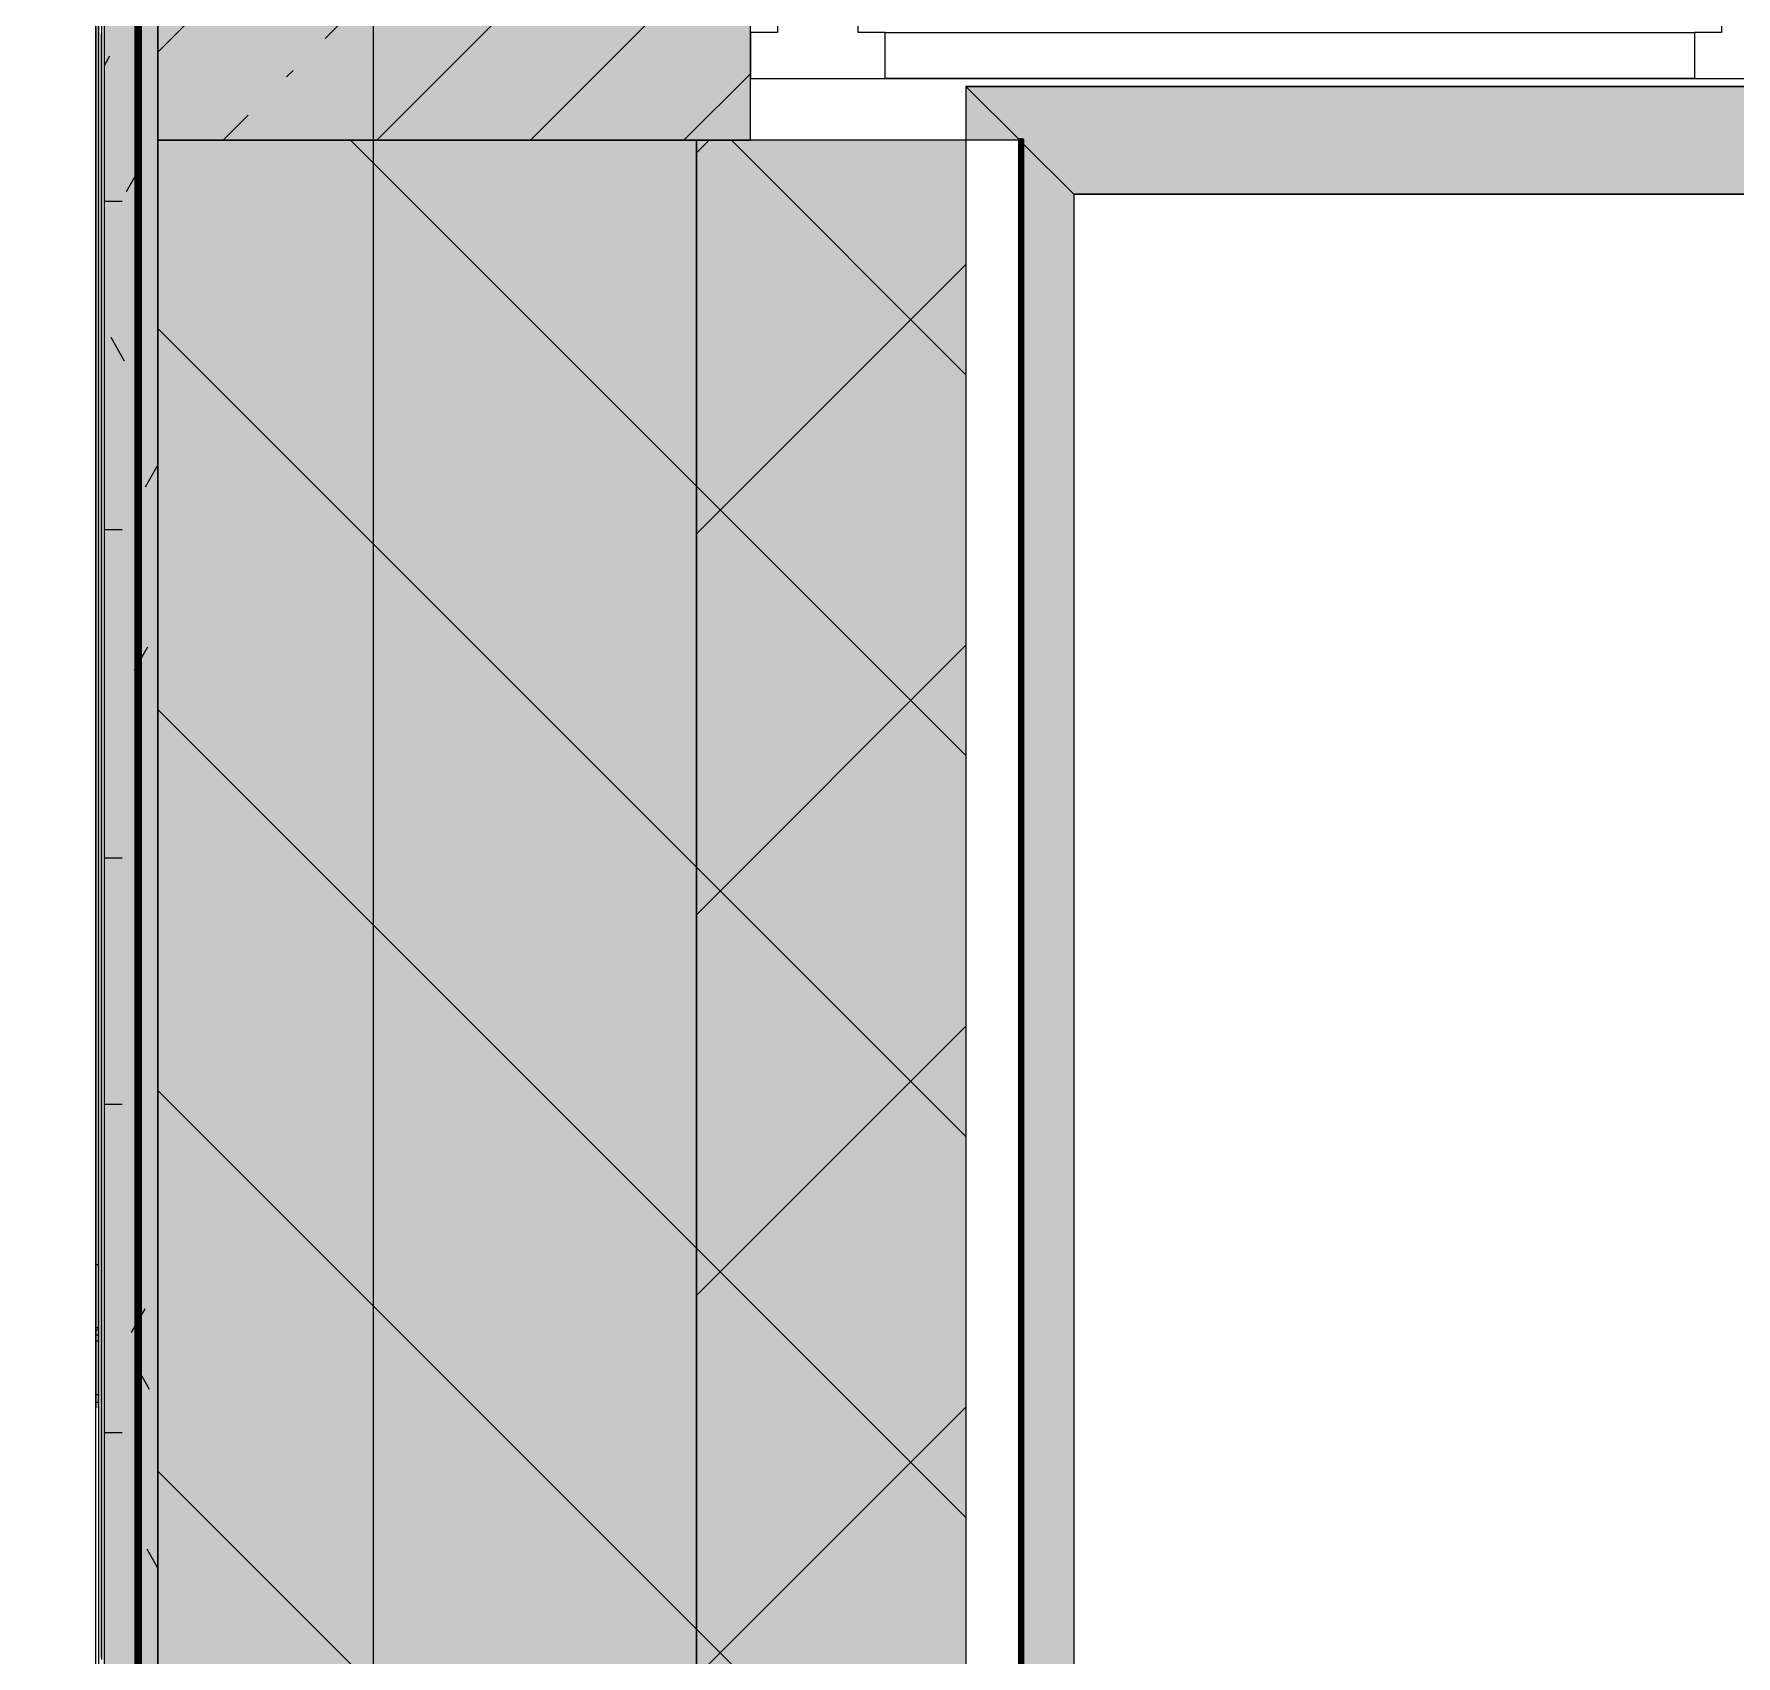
# Model space of a CAD drawing. Header units: millimetres. Extents: x -3817 to 677485, y -22715 to 103890.
# Drawn here: x 107328 to 107959, y 3749 to 4351 of the extents above; entities that cross this region are included whole.
import ezdxf

# ---------------------------------------------------------------- set-up
doc = ezdxf.new("R2010")
doc.units = ezdxf.units.MM
doc.layers.add('PDF _Геометрия', color=7, linetype='Continuous', true_color=0x1d1d1d)
doc.layers.add('PDF _Сплошная заливка', color=7, linetype='Continuous', true_color=0xffffff)

msp = doc.modelspace()

# ---------------------------------------------------------------- hatches: boundary and pattern name
at = {"layer": 'PDF _Сплошная заливка', "transparency": 33554559}
for points in [[(107394.45, 4311.35), (107593.58, 4311.35), (107593.58, 12511.35), (107373.58, 12511.35), (107373.58, 4311.35)], [(107353.58, 2061.35), (107373.58, 2061.35), (107373.58, 12291.35), (107353.58, 12291.35), (107353.58, 2081.35)], [(107394.45, 2061.35), (107573.58, 2061.35), (107573.58, 4311.35), (107373.58, 4311.35), (107373.58, 2061.35)], [(107573.58, 2061.35), (107673.58, 2061.35), (107673.58, 4311.35), (107573.58, 4311.35), (107573.58, 2131.55)]]:
    msp.add_hatch(color=256, dxfattribs=at).paths.add_polyline_path(points)
at = {"layer": 'PDF _Сплошная заливка', "true_color": 0x8000ff, "transparency": 33554559}
h = msp.add_hatch(color=190, dxfattribs=at)
h.paths.add_polyline_path([(107694.58, 2182.35), (107713.58, 2201.35), (107713.58, 4291.35), (107694.58, 4310.35), (107694.58, 3349.47)], flags=0)
h.paths.add_polyline_path([(107673.58, 4311.35), (107693.58, 4311.35), (107673.58, 4331.35)], flags=0)
h = msp.add_hatch(color=190, dxfattribs=at)
h.paths.add_polyline_path([(109773.54, 4291.35), (109813.58, 4331.35), (109403.08, 4331.35), (109403.08, 4291.35)], flags=0)
h.paths.add_polyline_path([(109358.08, 4291.35), (109358.08, 4331.35), (108029.08, 4331.35), (108029.08, 4291.35), (108725.09, 4291.35)], flags=0)
h.paths.add_polyline_path([(107984.08, 4291.35), (107984.08, 4331.35), (107673.58, 4331.35), (107713.58, 4291.35)], flags=0)

# ---------------------------------------------------------------- linework, layer by layer
at = {"layer": 'PDF _Геометрия', "color": 9, "lineweight": 9, "true_color": 0xc0c0c0}
for points in [[(107893.58, 12519.35), (107893.58, 12531.35), (105338.58, 12531.35), (105338.58, 12511.35), (107593.58, 12511.35), (107373.58, 12511.35), (105338.58, 12511.35), (105338.58, 12311.35), (107373.58, 12311.35), (107373.58, 4311.35), (107373.58, 2061.35), (107573.58, 2061.35), (107573.58, 4311.35), (107593.58, 4311.35), (107593.58, 4391.35), (107613.58, 4391.35)], [(107350.53, 3741.69), (107350.53, 3754.18), (107350.53, 3765.98), (107350.53, 3777.15), (107350.53, 3788), (107350.53, 3798.84), (107350.53, 3809.97), (107350.53, 3821.7), (107350.53, 3834.18), (107350.53, 3847.35), (107350.53, 3861.08), (107350.53, 3875.28), (107350.53, 3889.83), (107350.53, 3904.63), (107350.53, 3919.67), (107350.53, 3935.09), (107350.53, 3951.04), (107350.53, 3967.64), (107350.53, 3985.04), (107350.53, 4003.38), (107350.53, 4022.79), (107350.53, 4043.46), (107350.53, 4065.67), (107350.53, 4089.71), (107350.53, 4115.89), (107350.53, 4144.52), (107350.53, 4175.91), (107350.53, 4210.34), (107350.53, 4248.14), (107350.53, 4362.07)], [(107351.53, 4362.07), (107351.53, 4248.14), (107351.53, 4210.34), (107351.53, 4175.91), (107351.53, 4144.52), (107351.53, 4115.89), (107351.53, 4089.71), (107351.53, 4065.67), (107351.53, 4043.46), (107351.53, 4022.79), (107351.53, 4003.38), (107351.53, 3985.04), (107351.53, 3967.64), (107351.53, 3951.04), (107351.53, 3935.09), (107351.53, 3919.67), (107351.53, 3904.63), (107351.53, 3889.83), (107351.53, 3875.28), (107351.53, 3861.08), (107351.53, 3847.35), (107351.53, 3834.18), (107351.53, 3821.7), (107351.53, 3809.97), (107351.53, 3798.84), (107351.53, 3788), (107351.53, 3777.15), (107351.53, 3765.98), (107351.53, 3754.18), (107351.53, 3741.69)], [(107350.53, 4359.05), (107350.53, 4338.23), (107350.53, 4318.47), (107350.53, 4299.62), (107350.53, 4281.45), (107350.53, 4263.77), (107350.53, 4246.39), (107350.53, 4229.09), (107350.53, 4211.75), (107350.53, 4194.43), (107350.53, 4177.22), (107350.53, 4160.21), (107350.53, 4143.49), (107350.53, 4127.14), (107350.53, 4111.25), (107350.53, 4095.83), (107350.53, 4080.76), (107350.53, 4065.93), (107350.53, 4051.21), (107350.53, 4036.48), (107350.53, 4021.62), (107350.53, 4006.51), (107350.53, 3991.09), (107350.53, 3975.38), (107350.53, 3959.42), (107350.53, 3943.26), (107350.53, 3926.93), (107350.53, 3910.47), (107350.53, 3893.93)], [(107351.53, 3893.93), (107351.53, 3910.47), (107351.53, 3926.93), (107351.53, 3943.26), (107351.53, 3959.42), (107351.53, 3975.38), (107351.53, 3991.09), (107351.53, 4006.51), (107351.53, 4021.62), (107351.53, 4036.48), (107351.53, 4051.21), (107351.53, 4065.93), (107351.53, 4080.76), (107351.53, 4095.83), (107351.53, 4111.25), (107351.53, 4127.14), (107351.53, 4143.49), (107351.53, 4160.21), (107351.53, 4177.22), (107351.53, 4194.43), (107351.53, 4211.75), (107351.53, 4229.09), (107351.53, 4246.39), (107351.53, 4263.77), (107351.53, 4281.45), (107351.53, 4299.62), (107351.53, 4318.47), (107351.53, 4338.23), (107351.53, 4359.05)], [(107350.53, 4350.27), (107350.53, 4347.75), (107350.53, 4342.73), (107350.53, 4335.64), (107350.53, 4327.02), (107350.53, 4317.43), (107350.53, 4307.28), (107350.53, 4296.81), (107350.53, 4286.25), (107350.53, 4275.86), (107350.53, 4265.88), (107350.53, 4256.62), (107350.53, 4248.39), (107350.53, 4241.46), (107350.53, 4235.74), (107350.53, 4230.78), (107350.53, 4226.15), (107350.53, 4221.39), (107350.53, 4216.3), (107350.53, 4211.05), (107350.53, 4205.8), (107350.53, 4200.75), (107350.53, 4196.04), (107350.53, 4191.78), (107350.53, 4188.01), (107350.53, 4184.79), (107350.53, 4182.18)], [(107350.53, 4338.77), (107350.53, 4346.76), (107350.53, 4350.09)], [(107350.53, 4181.05), (107350.53, 4183.65), (107350.53, 4186.87), (107350.53, 4190.64), (107350.53, 4194.91), (107350.53, 4199.61), (107350.53, 4204.66), (107350.53, 4209.91), (107350.53, 4215.17), (107350.53, 4220.25), (107350.53, 4225.01), (107350.53, 4229.65), (107350.53, 4234.6), (107350.53, 4240.33), (107350.53, 4247.25), (107350.53, 4255.48), (107350.53, 4264.74), (107350.53, 4274.72), (107350.53, 4285.12), (107350.53, 4295.67), (107350.53, 4306.14), (107350.53, 4316.29), (107350.53, 4325.88), (107350.53, 4334.5), (107350.53, 4341.59), (107350.53, 4346.61), (107350.53, 4349.13)], [(107350.53, 4348.96), (107350.53, 4345.62), (107350.53, 4337.64)], [(107351.53, 4182.18), (107351.53, 4184.79), (107351.53, 4188.01), (107351.53, 4191.78), (107351.53, 4196.04), (107351.53, 4200.75), (107351.53, 4205.8), (107351.53, 4211.05), (107351.53, 4216.3), (107351.53, 4221.39), (107351.53, 4226.15), (107351.53, 4230.78), (107351.53, 4235.74), (107351.53, 4241.46), (107351.53, 4248.39), (107351.53, 4256.62), (107351.53, 4265.88), (107351.53, 4275.86), (107351.53, 4286.25), (107351.53, 4296.81), (107351.53, 4307.28), (107351.53, 4317.43), (107351.53, 4327.02), (107351.53, 4335.64), (107351.53, 4342.73), (107351.53, 4347.75), (107351.53, 4350.27)], [(107351.53, 4350.09), (107351.53, 4346.76), (107351.53, 4338.77)], [(107351.53, 4349.13), (107351.53, 4346.61), (107351.53, 4341.59), (107351.53, 4334.5), (107351.53, 4325.88), (107351.53, 4316.29), (107351.53, 4306.14), (107351.53, 4295.67), (107351.53, 4285.12), (107351.53, 4274.72), (107351.53, 4264.74), (107351.53, 4255.48), (107351.53, 4247.25), (107351.53, 4240.33), (107351.53, 4234.6), (107351.53, 4229.65), (107351.53, 4225.01), (107351.53, 4220.25), (107351.53, 4215.17), (107351.53, 4209.91), (107351.53, 4204.66), (107351.53, 4199.61), (107351.53, 4194.91), (107351.53, 4190.64), (107351.53, 4186.87), (107351.53, 4183.65), (107351.53, 4181.05)], [(107351.53, 4337.64), (107351.53, 4345.62), (107351.53, 4348.96)], [(107350.53, 4176.96), (107350.53, 4180.05), (107350.53, 4184.35), (107350.53, 4189.22), (107350.53, 4191.92), (107350.53, 4194.86), (107350.53, 4199.29), (107350.53, 4205.04), (107350.53, 4211.49), (107350.53, 4218.15), (107350.53, 4224.9), (107350.53, 4231.7), (107350.53, 4238.51), (107350.53, 4245.3), (107350.53, 4252.05), (107350.53, 4258.73), (107350.53, 4265.32), (107350.53, 4271.79), (107350.53, 4278.13), (107350.53, 4284.37), (107350.53, 4290.64), (107350.53, 4297.09), (107350.53, 4303.84), (107350.53, 4311.05), (107350.53, 4318.75), (107350.53, 4326.35), (107350.53, 4333), (107350.53, 4337.86)], [(107350.53, 4336.72), (107350.53, 4331.87), (107350.53, 4325.22), (107350.53, 4317.62), (107350.53, 4309.91), (107350.53, 4302.71), (107350.53, 4295.95), (107350.53, 4289.51), (107350.53, 4283.23), (107350.53, 4276.99), (107350.53, 4270.65), (107350.53, 4264.18), (107350.53, 4257.59), (107350.53, 4250.91), (107350.53, 4244.17), (107350.53, 4237.37), (107350.53, 4230.56), (107350.53, 4223.76), (107350.53, 4217.02), (107350.53, 4210.35), (107350.53, 4203.9), (107350.53, 4198.16), (107350.53, 4193.72), (107350.53, 4190.78), (107350.53, 4188.08), (107350.53, 4183.21), (107350.53, 4178.91), (107350.53, 4175.82)], [(107351.53, 4337.86), (107351.53, 4333), (107351.53, 4326.35), (107351.53, 4318.75), (107351.53, 4311.05), (107351.53, 4303.84), (107351.53, 4297.09), (107351.53, 4290.64), (107351.53, 4284.37), (107351.53, 4278.13), (107351.53, 4271.79), (107351.53, 4265.32), (107351.53, 4258.73), (107351.53, 4252.05), (107351.53, 4245.3), (107351.53, 4238.51), (107351.53, 4231.7), (107351.53, 4224.9), (107351.53, 4218.15), (107351.53, 4211.49), (107351.53, 4205.04), (107351.53, 4199.29), (107351.53, 4194.86), (107351.53, 4191.92), (107351.53, 4189.22), (107351.53, 4184.35), (107351.53, 4180.05), (107351.53, 4176.96)], [(107351.53, 4175.82), (107351.53, 4178.91), (107351.53, 4183.21), (107351.53, 4188.08), (107351.53, 4190.78), (107351.53, 4193.72), (107351.53, 4198.16), (107351.53, 4203.9), (107351.53, 4210.35), (107351.53, 4217.02), (107351.53, 4223.76), (107351.53, 4230.56), (107351.53, 4237.37), (107351.53, 4244.17), (107351.53, 4250.91), (107351.53, 4257.59), (107351.53, 4264.18), (107351.53, 4270.65), (107351.53, 4276.99), (107351.53, 4283.23), (107351.53, 4289.51), (107351.53, 4295.95), (107351.53, 4302.71), (107351.53, 4309.91), (107351.53, 4317.62), (107351.53, 4325.22), (107351.53, 4331.87), (107351.53, 4336.72)], [(107693.58, 2062.35), (107693.58, 4311.35), (107573.58, 4311.35), (107573.58, 2061.35), (107693.58, 2061.35)], [(107350.53, 4110.1), (107350.53, 4107.82), (107350.53, 4105.17), (107350.53, 4102.15), (107350.53, 4098.77), (107350.53, 4095.06), (107350.53, 4091.03), (107350.53, 4086.68), (107350.53, 4082.06), (107350.53, 4077.25), (107350.53, 4072.32), (107350.53, 4067.35), (107350.53, 4062.41), (107350.53, 4057.58), (107350.53, 4052.93), (107350.53, 4048.52), (107350.53, 4044.36), (107350.53, 4040.44), (107350.53, 4036.74), (107350.53, 4033.26), (107350.53, 4029.98), (107350.53, 4026.9), (107350.53, 4024.01), (107350.53, 4021.3), (107350.53, 4018.76), (107350.53, 4016.43)], [(107350.53, 4015.75), (107350.53, 4018.08), (107350.53, 4020.62), (107350.53, 4023.33), (107350.53, 4026.22), (107350.53, 4029.3), (107350.53, 4032.57), (107350.53, 4036.06), (107350.53, 4039.75), (107350.53, 4043.68), (107350.53, 4047.84), (107350.53, 4052.24), (107350.53, 4056.89), (107350.53, 4061.73), (107350.53, 4066.67), (107350.53, 4071.64), (107350.53, 4076.57), (107350.53, 4081.38), (107350.53, 4086), (107350.53, 4090.34), (107350.53, 4094.38), (107350.53, 4098.09), (107350.53, 4101.46), (107350.53, 4104.49), (107350.53, 4107.14), (107350.53, 4109.42)], [(107351.53, 4016.43), (107351.53, 4018.76), (107351.53, 4021.3), (107351.53, 4024.01), (107351.53, 4026.9), (107351.53, 4029.98), (107351.53, 4033.26), (107351.53, 4036.74), (107351.53, 4040.44), (107351.53, 4044.36), (107351.53, 4048.52), (107351.53, 4052.93), (107351.53, 4057.58), (107351.53, 4062.41), (107351.53, 4067.35), (107351.53, 4072.32), (107351.53, 4077.25), (107351.53, 4082.06), (107351.53, 4086.68), (107351.53, 4091.03), (107351.53, 4095.06), (107351.53, 4098.77), (107351.53, 4102.15), (107351.53, 4105.17), (107351.53, 4107.82), (107351.53, 4110.1)], [(107351.53, 4109.42), (107351.53, 4107.14), (107351.53, 4104.49), (107351.53, 4101.46), (107351.53, 4098.09), (107351.53, 4094.38), (107351.53, 4090.34), (107351.53, 4086), (107351.53, 4081.38), (107351.53, 4076.57), (107351.53, 4071.64), (107351.53, 4066.67), (107351.53, 4061.73), (107351.53, 4056.89), (107351.53, 4052.24), (107351.53, 4047.84), (107351.53, 4043.68), (107351.53, 4039.75), (107351.53, 4036.06), (107351.53, 4032.57), (107351.53, 4029.3), (107351.53, 4026.22), (107351.53, 4023.33), (107351.53, 4020.62), (107351.53, 4018.08), (107351.53, 4015.75)], [(107350.53, 4050.75), (107350.53, 4052.93), (107350.53, 4055.13), (107350.53, 4057.31), (107350.53, 4059.44)], [(107350.53, 4058.75), (107350.53, 4056.63), (107350.53, 4054.45), (107350.53, 4052.24), (107350.53, 4050.07)], [(107351.53, 4059.44), (107351.53, 4057.31), (107351.53, 4055.13), (107351.53, 4052.93), (107351.53, 4050.75)], [(107351.53, 4050.07), (107351.53, 4052.24), (107351.53, 4054.45), (107351.53, 4056.63), (107351.53, 4058.75)], [(107350.53, 4030.64), (107350.53, 4038.52), (107350.53, 4042.18), (107350.53, 4044.55)], [(107351.53, 4044.55), (107351.53, 4042.18), (107351.53, 4038.52), (107351.53, 4030.64)], [(107350.53, 4043.87), (107350.53, 4041.49), (107350.53, 4037.84), (107350.53, 4029.95)], [(107351.53, 4029.95), (107351.53, 4037.84), (107351.53, 4041.49), (107351.53, 4043.87)], [(107350.53, 4015.64), (107350.53, 4017.85), (107350.53, 4020.82), (107350.53, 4024.73), (107350.53, 4029.77)], [(107350.53, 4029.09), (107350.53, 4024.05), (107350.53, 4020.13), (107350.53, 4017.16), (107350.53, 4014.96)], [(107351.53, 4029.77), (107351.53, 4024.73), (107351.53, 4020.82), (107351.53, 4017.85), (107351.53, 4015.64)], [(107351.53, 4014.96), (107351.53, 4017.16), (107351.53, 4020.13), (107351.53, 4024.05), (107351.53, 4029.09)], [(107350.53, 3950.04), (107350.53, 3947.77), (107350.53, 3945.11), (107350.53, 3942.09), (107350.53, 3938.71), (107350.53, 3935), (107350.53, 3930.97), (107350.53, 3926.62), (107350.53, 3922), (107350.53, 3917.19), (107350.53, 3912.26), (107350.53, 3907.29), (107350.53, 3902.35), (107350.53, 3897.52), (107350.53, 3892.87), (107350.53, 3888.46), (107350.53, 3884.3), (107350.53, 3880.38), (107350.53, 3876.68), (107350.53, 3873.2), (107350.53, 3869.92), (107350.53, 3866.84), (107350.53, 3863.95), (107350.53, 3861.24), (107350.53, 3858.7), (107350.53, 3856.37), (107350.53, 3854.26), (107350.53, 3852.41), (107350.53, 3850.83), (107350.53, 3849.56), (107350.53, 3848.62), (107350.53, 3847.95), (107350.53, 3847.51), (107350.53, 3847.22), (107350.53, 3847.04), (107350.53, 3846.89), (107350.53, 3846.73), (107350.53, 3846.53), (107350.53, 3846.31), (107350.53, 3846.1), (107350.53, 3845.92), (107350.53, 3845.79), (107350.53, 3845.73)], [(107350.53, 3844.87), (107350.53, 3844.93), (107350.53, 3845.06), (107350.53, 3845.24), (107350.53, 3845.46), (107350.53, 3845.67), (107350.53, 3845.87), (107350.53, 3846.04), (107350.53, 3846.18), (107350.53, 3846.36), (107350.53, 3846.65), (107350.53, 3847.09), (107350.53, 3847.76), (107350.53, 3848.7), (107350.53, 3849.97), (107350.53, 3851.55), (107350.53, 3853.4), (107350.53, 3855.51), (107350.53, 3857.84), (107350.53, 3860.38), (107350.53, 3863.09), (107350.53, 3865.98), (107350.53, 3869.06), (107350.53, 3872.34), (107350.53, 3875.82), (107350.53, 3879.52), (107350.53, 3883.44), (107350.53, 3887.6), (107350.53, 3892.01), (107350.53, 3896.66), (107350.53, 3901.49), (107350.53, 3906.43), (107350.53, 3911.4), (107350.53, 3916.33), (107350.53, 3921.14), (107350.53, 3925.76), (107350.53, 3930.11), (107350.53, 3934.14), (107350.53, 3937.86), (107350.53, 3941.23), (107350.53, 3944.25), (107350.53, 3946.91), (107350.53, 3949.19)], [(107351.53, 3845.73), (107351.53, 3845.79), (107351.53, 3845.92), (107351.53, 3846.1), (107351.53, 3846.31), (107351.53, 3846.53), (107351.53, 3846.73), (107351.53, 3846.89), (107351.53, 3847.04), (107351.53, 3847.22), (107351.53, 3847.51), (107351.53, 3847.95), (107351.53, 3848.62), (107351.53, 3849.56), (107351.53, 3850.83), (107351.53, 3852.41), (107351.53, 3854.26), (107351.53, 3856.37), (107351.53, 3858.7), (107351.53, 3861.24), (107351.53, 3863.95), (107351.53, 3866.84), (107351.53, 3869.92), (107351.53, 3873.2), (107351.53, 3876.68), (107351.53, 3880.38), (107351.53, 3884.3), (107351.53, 3888.46), (107351.53, 3892.87), (107351.53, 3897.52), (107351.53, 3902.35), (107351.53, 3907.29), (107351.53, 3912.26), (107351.53, 3917.19), (107351.53, 3922), (107351.53, 3926.62), (107351.53, 3930.97), (107351.53, 3935), (107351.53, 3938.71), (107351.53, 3942.09), (107351.53, 3945.11), (107351.53, 3947.77), (107351.53, 3950.04)], [(107351.53, 3949.19), (107351.53, 3946.91), (107351.53, 3944.25), (107351.53, 3941.23), (107351.53, 3937.86), (107351.53, 3934.14), (107351.53, 3930.11), (107351.53, 3925.76), (107351.53, 3921.14), (107351.53, 3916.33), (107351.53, 3911.4), (107351.53, 3906.43), (107351.53, 3901.49), (107351.53, 3896.66), (107351.53, 3892.01), (107351.53, 3887.6), (107351.53, 3883.44), (107351.53, 3879.52), (107351.53, 3875.82), (107351.53, 3872.34), (107351.53, 3869.06), (107351.53, 3865.98), (107351.53, 3863.09), (107351.53, 3860.38), (107351.53, 3857.84), (107351.53, 3855.51), (107351.53, 3853.4), (107351.53, 3851.55), (107351.53, 3849.97), (107351.53, 3848.7), (107351.53, 3847.76), (107351.53, 3847.09), (107351.53, 3846.65), (107351.53, 3846.36), (107351.53, 3846.18), (107351.53, 3846.04), (107351.53, 3845.87), (107351.53, 3845.67), (107351.53, 3845.46), (107351.53, 3845.24), (107351.53, 3845.06), (107351.53, 3844.93), (107351.53, 3844.87)], [(107350.53, 3947.16), (107350.53, 3944.89), (107350.53, 3942.23), (107350.53, 3939.21), (107350.53, 3935.83), (107350.53, 3932.12), (107350.53, 3928.09), (107350.53, 3923.74), (107350.53, 3919.12), (107350.53, 3914.31), (107350.53, 3909.38), (107350.53, 3904.41), (107350.53, 3899.47), (107350.53, 3894.64), (107350.53, 3889.99), (107350.53, 3885.58), (107350.53, 3881.42), (107350.53, 3877.5), (107350.53, 3873.8), (107350.53, 3870.32), (107350.53, 3867.04), (107350.53, 3863.96), (107350.53, 3861.07), (107350.53, 3858.36), (107350.53, 3855.82), (107350.53, 3853.49), (107350.53, 3851.38), (107350.53, 3849.53), (107350.53, 3847.95), (107350.53, 3846.68), (107350.53, 3845.74), (107350.53, 3845.07), (107350.53, 3844.63), (107350.53, 3844.34), (107350.53, 3844.16), (107350.53, 3844.01), (107350.53, 3843.85), (107350.53, 3843.65), (107350.53, 3843.43), (107350.53, 3843.22), (107350.53, 3843.04), (107350.53, 3842.91), (107350.53, 3842.85)], [(107350.53, 3840.77), (107350.53, 3840.82), (107350.53, 3840.96), (107350.53, 3841.14), (107350.53, 3841.35), (107350.53, 3841.57), (107350.53, 3841.77), (107350.53, 3841.93), (107350.53, 3842.07), (107350.53, 3842.26), (107350.53, 3842.54), (107350.53, 3842.99), (107350.53, 3843.65), (107350.53, 3844.6), (107350.53, 3845.87), (107350.53, 3847.44), (107350.53, 3849.3), (107350.53, 3851.4), (107350.53, 3853.74), (107350.53, 3856.27), (107350.53, 3858.99), (107350.53, 3861.88), (107350.53, 3864.96), (107350.53, 3868.23), (107350.53, 3871.71), (107350.53, 3875.41), (107350.53, 3879.34), (107350.53, 3883.5), (107350.53, 3887.9), (107350.53, 3892.55), (107350.53, 3897.38), (107350.53, 3902.32), (107350.53, 3907.3), (107350.53, 3912.23), (107350.53, 3917.04), (107350.53, 3921.65), (107350.53, 3926), (107350.53, 3930.04), (107350.53, 3933.75), (107350.53, 3937.12), (107350.53, 3940.14), (107350.53, 3942.8), (107350.53, 3945.08)], [(107351.53, 3842.85), (107351.53, 3842.91), (107351.53, 3843.04), (107351.53, 3843.22), (107351.53, 3843.43), (107351.53, 3843.65), (107351.53, 3843.85), (107351.53, 3844.01), (107351.53, 3844.16), (107351.53, 3844.34), (107351.53, 3844.63), (107351.53, 3845.07), (107351.53, 3845.74), (107351.53, 3846.68), (107351.53, 3847.95), (107351.53, 3849.53), (107351.53, 3851.38), (107351.53, 3853.49), (107351.53, 3855.82), (107351.53, 3858.36), (107351.53, 3861.07), (107351.53, 3863.96), (107351.53, 3867.04), (107351.53, 3870.32), (107351.53, 3873.8), (107351.53, 3877.5), (107351.53, 3881.42), (107351.53, 3885.58), (107351.53, 3889.99), (107351.53, 3894.64), (107351.53, 3899.47), (107351.53, 3904.41), (107351.53, 3909.38), (107351.53, 3914.31), (107351.53, 3919.12), (107351.53, 3923.74), (107351.53, 3928.09), (107351.53, 3932.12), (107351.53, 3935.83), (107351.53, 3939.21), (107351.53, 3942.23), (107351.53, 3944.89), (107351.53, 3947.16)], [(107351.53, 3945.08), (107351.53, 3942.8), (107351.53, 3940.14), (107351.53, 3937.12), (107351.53, 3933.75), (107351.53, 3930.04), (107351.53, 3926), (107351.53, 3921.65), (107351.53, 3917.04), (107351.53, 3912.23), (107351.53, 3907.3), (107351.53, 3902.32), (107351.53, 3897.38), (107351.53, 3892.55), (107351.53, 3887.9), (107351.53, 3883.5), (107351.53, 3879.34), (107351.53, 3875.41), (107351.53, 3871.71), (107351.53, 3868.23), (107351.53, 3864.96), (107351.53, 3861.88), (107351.53, 3858.99), (107351.53, 3856.27), (107351.53, 3853.74), (107351.53, 3851.4), (107351.53, 3849.3), (107351.53, 3847.44), (107351.53, 3845.87), (107351.53, 3844.6), (107351.53, 3843.65), (107351.53, 3842.99), (107351.53, 3842.54), (107351.53, 3842.26), (107351.53, 3842.07), (107351.53, 3841.93), (107351.53, 3841.77), (107351.53, 3841.57), (107351.53, 3841.35), (107351.53, 3841.14), (107351.53, 3840.96), (107351.53, 3840.82), (107351.53, 3840.77)], [(107350.53, 3899.38), (107350.53, 3897.25), (107350.53, 3895.07), (107350.53, 3892.87), (107350.53, 3890.69), (107350.53, 3888.61), (107350.53, 3886.59), (107350.53, 3884.49), (107350.53, 3882.12), (107350.53, 3878.46), (107350.53, 3870.58), (107350.53, 3869.71), (107350.53, 3864.67), (107350.53, 3860.76), (107350.53, 3857.79), (107350.53, 3855.58), (107350.53, 3853.94), (107350.53, 3852.7), (107350.53, 3851.68), (107350.53, 3850.77), (107350.53, 3849.97), (107350.53, 3849.27), (107350.53, 3848.65), (107350.53, 3848.11), (107350.53, 3847.63), (107350.53, 3847.2), (107350.53, 3846.82), (107350.53, 3846.49), (107350.53, 3846.21), (107350.53, 3845.99), (107350.53, 3845.84), (107350.53, 3845.75), (107350.53, 3845.73), (107351.53, 3845.73), (107351.53, 3845.75), (107351.53, 3845.84), (107351.53, 3845.99), (107351.53, 3846.21), (107351.53, 3846.49), (107351.53, 3846.82), (107351.53, 3847.2), (107351.53, 3847.63), (107351.53, 3848.11), (107351.53, 3848.65), (107351.53, 3849.27), (107351.53, 3849.97), (107351.53, 3850.77), (107351.53, 3851.68), (107351.53, 3852.7), (107351.53, 3853.94), (107351.53, 3855.58), (107351.53, 3857.79), (107351.53, 3860.76), (107351.53, 3864.67), (107351.53, 3869.71), (107351.53, 3870.58), (107351.53, 3878.46), (107351.53, 3882.12), (107351.53, 3884.49), (107351.53, 3886.59), (107351.53, 3888.61), (107351.53, 3890.69), (107351.53, 3892.87), (107351.53, 3895.07), (107351.53, 3897.25), (107351.53, 3899.38)], [(107350.53, 3898.52), (107350.53, 3896.4), (107350.53, 3894.21), (107350.53, 3892.01), (107350.53, 3889.84), (107350.53, 3887.75), (107350.53, 3885.74), (107350.53, 3883.64), (107350.53, 3881.26), (107350.53, 3877.6), (107350.53, 3869.72), (107351.53, 3869.72), (107351.53, 3877.6), (107351.53, 3881.26), (107351.53, 3883.64), (107351.53, 3885.74), (107351.53, 3887.75), (107351.53, 3889.84), (107351.53, 3892.01), (107351.53, 3894.21), (107351.53, 3896.4), (107351.53, 3898.52)], [(107350.53, 3896.5), (107350.53, 3894.37), (107350.53, 3892.19), (107350.53, 3889.99), (107350.53, 3887.81), (107350.53, 3885.73), (107350.53, 3883.71), (107350.53, 3881.61), (107350.53, 3879.24), (107350.53, 3875.58), (107350.53, 3867.7), (107350.53, 3866.83), (107350.53, 3861.79), (107350.53, 3857.88), (107350.53, 3854.91), (107350.53, 3852.7), (107350.53, 3851.06), (107350.53, 3849.82), (107350.53, 3848.8), (107350.53, 3847.89), (107350.53, 3847.09), (107350.53, 3846.39), (107350.53, 3845.77), (107350.53, 3845.23), (107350.53, 3844.75), (107350.53, 3844.32), (107350.53, 3843.94), (107350.53, 3843.61), (107350.53, 3843.33), (107350.53, 3843.11), (107350.53, 3842.96), (107350.53, 3842.87), (107350.53, 3842.85), (107351.53, 3842.85), (107351.53, 3842.87), (107351.53, 3842.96), (107351.53, 3843.11), (107351.53, 3843.33), (107351.53, 3843.61), (107351.53, 3843.94), (107351.53, 3844.32), (107351.53, 3844.75), (107351.53, 3845.23), (107351.53, 3845.77), (107351.53, 3846.39), (107351.53, 3847.09), (107351.53, 3847.89), (107351.53, 3848.8), (107351.53, 3849.82), (107351.53, 3851.06), (107351.53, 3852.7), (107351.53, 3854.91), (107351.53, 3857.88), (107351.53, 3861.79), (107351.53, 3866.83), (107351.53, 3867.7), (107351.53, 3875.58), (107351.53, 3879.24), (107351.53, 3881.61), (107351.53, 3883.71), (107351.53, 3885.73), (107351.53, 3887.81), (107351.53, 3889.99), (107351.53, 3892.19), (107351.53, 3894.37), (107351.53, 3896.5)], [(107350.53, 3894.41), (107350.53, 3892.29), (107350.53, 3890.1), (107350.53, 3887.9), (107350.53, 3885.73), (107350.53, 3883.64), (107350.53, 3881.63), (107350.53, 3879.53), (107350.53, 3877.15), (107350.53, 3873.49), (107350.53, 3865.61), (107351.53, 3865.61), (107351.53, 3873.49), (107351.53, 3877.15), (107351.53, 3879.53), (107351.53, 3881.63), (107351.53, 3883.64), (107351.53, 3885.73), (107351.53, 3887.9), (107351.53, 3890.1), (107351.53, 3892.29), (107351.53, 3894.41)], [(107350.53, 3870.58), (107351.53, 3870.58)], [(107350.53, 3868.85), (107350.53, 3863.81), (107350.53, 3859.9), (107350.53, 3856.93), (107350.53, 3854.72), (107350.53, 3853.09), (107350.53, 3851.85), (107350.53, 3850.82), (107350.53, 3849.91), (107350.53, 3849.11), (107350.53, 3848.41), (107350.53, 3847.79), (107350.53, 3847.25), (107350.53, 3846.77), (107350.53, 3846.34), (107350.53, 3845.96), (107350.53, 3845.63), (107350.53, 3845.36), (107350.53, 3845.14), (107350.53, 3844.98), (107350.53, 3844.89), (107350.53, 3844.87)], [(107351.53, 3867.7), (107350.53, 3867.7)], [(107351.53, 3844.87), (107351.53, 3844.89), (107351.53, 3844.98), (107351.53, 3845.14), (107351.53, 3845.36), (107351.53, 3845.63), (107351.53, 3845.96), (107351.53, 3846.34), (107351.53, 3846.77), (107351.53, 3847.25), (107351.53, 3847.79), (107351.53, 3848.41), (107351.53, 3849.11), (107351.53, 3849.91), (107351.53, 3850.82), (107351.53, 3851.85), (107351.53, 3853.09), (107351.53, 3854.72), (107351.53, 3856.93), (107351.53, 3859.9), (107351.53, 3863.81), (107351.53, 3868.85)], [(107350.53, 3864.74), (107350.53, 3859.7), (107350.53, 3855.79), (107350.53, 3852.82), (107350.53, 3850.61), (107350.53, 3848.98), (107350.53, 3847.74), (107350.53, 3846.71), (107350.53, 3845.81), (107350.53, 3845.01), (107350.53, 3844.3), (107350.53, 3843.69), (107350.53, 3843.14), (107350.53, 3842.66), (107350.53, 3842.24), (107350.53, 3841.86), (107350.53, 3841.53), (107350.53, 3841.25), (107350.53, 3841.03), (107350.53, 3840.87), (107350.53, 3840.78), (107350.53, 3840.76)], [(107351.53, 3840.76), (107351.53, 3840.78), (107351.53, 3840.87), (107351.53, 3841.03), (107351.53, 3841.25), (107351.53, 3841.53), (107351.53, 3841.86), (107351.53, 3842.24), (107351.53, 3842.66), (107351.53, 3843.14), (107351.53, 3843.69), (107351.53, 3844.3), (107351.53, 3845.01), (107351.53, 3845.81), (107351.53, 3846.71), (107351.53, 3847.74), (107351.53, 3848.98), (107351.53, 3850.61), (107351.53, 3852.82), (107351.53, 3855.79), (107351.53, 3859.7), (107351.53, 3864.74)]]:
    msp.add_lwpolyline(points, dxfattribs=at)
for points in [[(105403.58, 2061.35), (107353.58, 2061.35), (107373.58, 2061.35), (107373.58, 12291.35), (107373.58, 12311.35), (105338.58, 12311.35), (105338.58, 12291.35), (107353.58, 12291.35), (107353.58, 2081.35), (105403.58, 2081.35)], [(107367.54, 2082.35), (107367.54, 12290.45), (107366.54, 12290.45), (107366.54, 2082.35)], [(107351.53, 3893.93), (107351.53, 4685.94), (107350.53, 4685.94), (107350.53, 3893.93)]]:
    msp.add_lwpolyline(points, close=True, dxfattribs=at)
at = {"layer": 'PDF _Геометрия', "color": 171, "lineweight": 70, "true_color": 0x8080ff}
msp.add_lwpolyline([(107366.54, 2082.35), (107366.54, 12290.45), (107365.54, 12290.45), (107365.54, 2082.35)], close=True, dxfattribs=at)
at = {"layer": 'PDF _Геометрия', "color": 253, "lineweight": 9, "true_color": 0xaaaaaa}
msp.add_lwpolyline([(107453.58, 5.09), (107453.58, 2505.09), (107453.58, 4828.61)], dxfattribs=at)
at = {"layer": 'PDF _Геометрия', "lineweight": 9}
for points in [[(107373.58, 4344.14), (107593.58, 4564.14)], [(107454.84, 4311.35), (107593.58, 4450.09)], [(107435.62, 4349.15), (107506.9, 4420.43)], [(107511.86, 4311.35), (107563.92, 4363.41)], [(107421.36, 4334.9), (107423.73, 4337.27)], [(107568.89, 4311.35), (107593.58, 4336.04)], [(107397.81, 4311.35), (107407.11, 4320.64)], [(107673.58, 4082.9), (107573.58, 4182.9), (107445.13, 4311.35)], [(107573.58, 4306.7), (107578.22, 4311.35)], [(107673.58, 4224.32), (107586.55, 4311.35)], [(107573.58, 4165.28), (107673.58, 4265.28)], [(107673.58, 3941.48), (107573.58, 4041.48), (107373.58, 4241.48)], [(107573.58, 4023.86), (107673.58, 4123.86)], [(107673.58, 3800.06), (107573.58, 3900.06), (107373.58, 4100.06)], [(107573.58, 3882.44), (107673.58, 3982.44)], [(107673.58, 3658.64), (107573.58, 3758.64), (107373.58, 3958.64)], [(107573.58, 3741.02), (107673.58, 3841.02)], [(107673.58, 3517.22), (107573.58, 3617.22), (107373.58, 3817.22)]]:
    msp.add_lwpolyline(points, dxfattribs=at)
at = {"layer": 'PDF _Геометрия', "color": 7, "lineweight": 20}
for points in [[(107603.58, 4391.35), (107603.58, 4351.35), (107593.58, 4351.35), (107593.58, 4334.35), (107643.58, 4334.35), (107643.58, 4351.35), (107633.58, 4351.35), (107633.58, 4391.35), (107643.58, 4391.35), (107643.58, 4491.35), (107593.58, 4491.35), (107593.58, 4391.35)], [(107954.08, 4391.35), (107954.08, 4351.35), (107944.08, 4351.35), (107944.08, 4334.35), (107994.08, 4334.35), (107994.08, 4351.35), (107984.08, 4351.35), (107984.08, 4391.35), (107994.08, 4391.35), (107994.08, 4491.35), (107944.08, 4491.35), (107944.08, 4391.35)]]:
    msp.add_lwpolyline(points, close=True, dxfattribs=at)
at = {"layer": 'PDF _Геометрия', "color": 7, "lineweight": 9}
for points in [[(107352.58, 4379.16), (107352.58, 4343.54), (107352.58, 4317.5), (107352.58, 4314), (107352.58, 4310.51), (107352.58, 4307.02), (107352.58, 4303.56), (107352.58, 4300.13), (107352.58, 4296.75), (107352.58, 4293.43), (107352.58, 4290.18), (107352.58, 4287), (107352.58, 4283.93), (107352.58, 4280.96), (107352.58, 4278.1), (107352.58, 4275.37), (107352.58, 4272.79), (107352.58, 4270.36), (107352.58, 4268.09), (107352.58, 4265.99), (107352.58, 4264.09), (107352.58, 4262.38), (107352.58, 4260.88), (107352.58, 4230.14), (107352.58, 4229.81), (107352.58, 4229.48), (107352.58, 4229.15), (107352.58, 4228.84), (107352.58, 4228.56), (107352.58, 4228.33), (107352.58, 4228.16), (107352.58, 4228.05), (107352.58, 4228.02), (107352.58, 4228.09), (107352.58, 4228.26), (107352.58, 4228.55), (107352.58, 4228.96), (107352.58, 4229.52), (107352.58, 4230.23), (107352.58, 4231.11), (107352.58, 4232.17), (107352.58, 4233.41), (107352.58, 4234.86), (107352.58, 4236.52), (107352.58, 4238.41), (107352.58, 4240.54), (107352.58, 4242.92), (107352.58, 4245.56), (107352.58, 4248.47), (107352.58, 4249.37), (107352.58, 4250.45), (107352.58, 4251.7), (107352.58, 4253.12), (107352.58, 4254.69), (107352.58, 4256.41), (107352.58, 4258.26), (107352.58, 4260.25), (107352.58, 4262.37), (107352.58, 4264.6), (107352.58, 4266.94), (107352.58, 4269.37), (107352.58, 4271.9), (107352.58, 4274.52), (107352.58, 4277.21), (107352.58, 4279.97), (107352.58, 4282.78), (107352.58, 4285.65), (107352.58, 4288.57), (107352.58, 4291.52), (107352.58, 4294.49), (107352.58, 4297.49), (107352.58, 4300.5), (107352.58, 4303.51), (107352.58, 4306.52), (107352.58, 4309.52), (107352.58, 4312.5), (107352.58, 4315.45), (107352.58, 4318.36), (107352.58, 4321.23), (107352.58, 4324.05), (107352.58, 4326.8), (107352.58, 4329.49), (107352.58, 4332.11), (107352.58, 4334.63), (107352.58, 4337.07), (107352.58, 4339.41), (107352.58, 4341.64), (107352.58, 4343.75), (107352.58, 4345.74), (107352.58, 4347.59), (107352.58, 4349.31), (107352.58, 4350.88)], [(107352.58, 4352.54), (107352.58, 4349.27), (107352.58, 4346.06), (107352.58, 4342.91), (107352.58, 4339.83), (107352.58, 4336.83), (107352.58, 4333.91), (107352.58, 4331.09), (107352.58, 4328.38), (107352.58, 4325.77), (107352.58, 4323.29), (107352.58, 4320.93), (107352.58, 4318.71), (107352.58, 4316.63), (107352.58, 4316.15), (107352.58, 4315.62), (107352.58, 4315.05), (107352.58, 4314.42), (107352.58, 4313.74), (107352.58, 4313.02), (107352.58, 4312.24), (107352.58, 4311.42), (107352.58, 4310.56), (107352.58, 4309.64), (107352.58, 4308.68), (107352.58, 4307.67), (107352.58, 4306.62), (107352.58, 4305.53), (107352.58, 4304.39), (107352.58, 4303.21), (107352.58, 4301.98), (107352.58, 4300.71), (107352.58, 4299.41), (107352.58, 4298.06), (107352.58, 4296.66), (107352.58, 4295.23), (107352.58, 4293.76), (107352.58, 4292.25), (107352.58, 4290.71), (107352.58, 4289.12), (107352.58, 4287.5), (107352.58, 4285.84), (107352.58, 4284.14), (107352.58, 4282.41), (107352.58, 4280.64), (107352.58, 4278.84), (107352.58, 4277), (107352.58, 4275.13), (107352.58, 4273.22), (107352.58, 4271.29), (107352.58, 4269.32), (107352.58, 4267.32), (107352.58, 4265.29), (107352.58, 4263.23), (107352.58, 4261.14), (107352.58, 4259.01), (107352.58, 4256.86), (107352.58, 4254.69), (107352.58, 4252.48), (107352.58, 4250.25), (107352.58, 4247.98), (107352.58, 4245.7), (107352.58, 4243.39), (107352.58, 4241.05), (107352.58, 4238.69), (107352.58, 4236.3), (107352.58, 4233.89), (107352.58, 4231.46), (107352.58, 4229), (107352.58, 4226.52), (107352.58, 4224.02), (107352.58, 4221.5), (107352.58, 4218.96), (107352.58, 4216.4), (107352.58, 4213.82), (107352.58, 4211.23), (107352.58, 4208.61), (107352.58, 4205.97), (107352.58, 4203.32), (107352.58, 4200.65), (107352.58, 4197.97), (107352.58, 4195.27), (107352.58, 4192.55), (107352.58, 4189.82), (107352.58, 4187.08), (107352.58, 4184.32), (107352.58, 4181.55), (107352.58, 4178.77), (107352.58, 4175.98), (107352.58, 4173.17), (107352.58, 4170.35), (107352.58, 4167.53), (107352.58, 4164.69), (107352.58, 4161.84), (107352.58, 4158.99), (107352.58, 4156.13), (107352.58, 4153.26), (107352.58, 4150.38), (107352.58, 4147.5), (107352.58, 4144.61), (107352.58, 4141.71), (107352.58, 4138.81), (107352.58, 4135.91), (107352.58, 4133), (107352.58, 4130.08), (107352.58, 4127.17), (107352.58, 4124.25), (107352.58, 4121.33), (107352.58, 4118.41), (107352.58, 4115.49), (107352.58, 4112.57), (107352.58, 4109.65), (107352.58, 4106.73), (107352.58, 4103.81), (107352.58, 4100.9), (107352.58, 4097.98), (107352.58, 4095.07), (107352.58, 4092.16), (107352.58, 4089.26), (107352.58, 4086.36), (107352.58, 4083.47), (107352.58, 4080.58), (107352.58, 4077.7), (107352.58, 4074.82), (107352.58, 4071.96), (107352.58, 4069.1), (107352.58, 4066.24), (107352.58, 4063.4), (107352.58, 4060.57), (107352.58, 4057.75), (107352.58, 4054.93), (107352.58, 4052.13), (107352.58, 4049.34), (107352.58, 4046.56), (107352.58, 4043.8), (107352.58, 4041.05), (107352.58, 4038.31), (107352.58, 4035.58), (107352.58, 4032.87), (107352.58, 4030.18), (107352.58, 4027.5), (107352.58, 4024.84), (107352.58, 4022.19), (107352.58, 4019.56), (107352.58, 4016.95), (107352.58, 4014.36), (107352.58, 4011.79), (107352.58, 4009.24), (107352.58, 4006.7), (107352.58, 4004.19), (107352.58, 4001.7), (107352.58, 3999.23), (107352.58, 3996.78), (107352.58, 3994.36), (107352.58, 3991.96), (107352.58, 3989.58), (107352.58, 3987.23), (107352.58, 3984.9), (107352.58, 3982.6), (107352.58, 3980.32), (107352.58, 3978.07), (107352.58, 3975.85), (107352.58, 3973.65), (107352.58, 3971.48), (107352.58, 3969.34), (107352.58, 3967.23), (107352.58, 3965.15), (107352.58, 3963.1), (107352.58, 3961.08), (107352.58, 3959.09), (107352.58, 3957.14), (107352.58, 3955.21), (107352.58, 3953.32), (107352.58, 3951.46), (107352.58, 3949.64), (107352.58, 3947.85), (107352.58, 3946.09), (107352.58, 3944.37), (107352.58, 3942.69), (107352.58, 3941.04), (107352.58, 3939.44), (107352.58, 3937.86), (107352.58, 3936.33), (107352.58, 3934.83), (107352.58, 3933.38), (107352.58, 3931.96), (107352.58, 3930.59), (107352.58, 3929.25), (107352.58, 3927.96), (107352.58, 3926.71), (107352.58, 3925.5), (107352.58, 3924.33), (107352.58, 3923.21), (107352.58, 3922.13), (107352.58, 3921.1), (107352.58, 3920.11), (107352.58, 3919.16), (107352.58, 3914.36), (107352.58, 3909.57), (107352.58, 3904.79), (107352.58, 3900.03), (107352.58, 3895.29), (107352.58, 3890.56), (107352.58, 3885.86), (107352.58, 3881.18), (107352.58, 3876.52), (107352.58, 3871.9), (107352.58, 3867.3), (107352.58, 3862.74), (107352.58, 3858.22), (107352.58, 3853.73), (107352.58, 3849.28), (107352.58, 3844.87), (107352.58, 3840.51), (107352.58, 3839.14), (107352.58, 3837.67), (107352.58, 3836.1), (107352.58, 3834.43), (107352.58, 3832.67), (107352.58, 3830.81), (107352.58, 3828.87), (107352.58, 3826.84), (107352.58, 3824.73), (107352.58, 3822.54), (107352.58, 3820.27), (107352.58, 3817.93), (107352.58, 3815.52), (107352.58, 3813.04), (107352.58, 3810.5), (107352.58, 3807.9), (107352.58, 3805.24), (107352.58, 3802.53), (107352.58, 3799.77), (107352.58, 3796.96), (107352.58, 3794.11), (107352.58, 3791.21), (107352.58, 3788.28), (107352.58, 3785.31), (107352.58, 3782.31), (107352.58, 3779.28), (107352.58, 3776.22), (107352.58, 3773.15), (107352.58, 3770.05), (107352.58, 3766.94), (107352.58, 3763.81), (107352.58, 3760.67), (107352.58, 3757.53), (107352.58, 3754.38), (107352.58, 3751.24), (107352.58, 3748.09)], [(107643.58, 4334.35), (107944.08, 4334.35)], [(107693.58, 4311.35), (107673.58, 4331.35), (107673.58, 4311.35), (107673.58, 2061.35)], [(107352.58, 3748.09), (107352.58, 3751.24), (107352.58, 3754.38), (107352.58, 3757.53), (107352.58, 3760.67), (107352.58, 3763.81), (107352.58, 3766.94), (107352.58, 3770.05), (107352.58, 3773.15), (107352.58, 3776.22), (107352.58, 3779.28), (107352.58, 3782.31), (107352.58, 3785.31), (107352.58, 3788.28), (107352.58, 3791.21), (107352.58, 3794.11), (107352.58, 3796.96), (107352.58, 3799.77), (107352.58, 3802.53), (107352.58, 3805.24), (107352.58, 3807.9), (107352.58, 3810.5), (107352.58, 3813.04), (107352.58, 3815.52), (107352.58, 3817.93), (107352.58, 3820.27), (107352.58, 3822.53), (107352.58, 3824.73), (107352.58, 3826.84), (107352.58, 3828.87), (107352.58, 3830.81), (107352.58, 3832.67), (107352.58, 3834.43), (107352.58, 3836.1), (107352.58, 3837.67), (107352.58, 3839.14), (107352.58, 3840.51), (107352.58, 3844.87), (107352.58, 3849.28), (107352.58, 3853.73), (107352.58, 3858.22), (107352.58, 3862.74), (107352.58, 3867.3), (107352.58, 3871.9), (107352.58, 3876.52), (107352.58, 3881.18), (107352.58, 3885.86), (107352.58, 3890.56), (107352.58, 3895.29), (107352.58, 3900.03), (107352.58, 3904.79), (107352.58, 3909.57), (107352.58, 3914.36), (107352.58, 3919.16), (107352.58, 3920.11), (107352.58, 3921.1), (107352.58, 3922.13), (107352.58, 3923.21), (107352.58, 3924.33), (107352.58, 3925.5), (107352.58, 3926.71), (107352.58, 3927.96), (107352.58, 3929.25), (107352.58, 3930.59), (107352.58, 3931.96), (107352.58, 3933.38), (107352.58, 3934.83), (107352.58, 3936.33), (107352.58, 3937.86), (107352.58, 3939.43), (107352.58, 3941.04), (107352.58, 3942.69), (107352.58, 3944.37), (107352.58, 3946.09), (107352.58, 3947.85), (107352.58, 3949.64), (107352.58, 3951.46), (107352.58, 3953.32), (107352.58, 3955.21), (107352.58, 3957.14), (107352.58, 3959.09), (107352.58, 3961.08), (107352.58, 3963.1), (107352.58, 3965.15), (107352.58, 3967.23), (107352.58, 3969.34), (107352.58, 3971.48), (107352.58, 3973.65), (107352.58, 3975.85), (107352.58, 3978.07), (107352.58, 3980.32), (107352.58, 3982.6), (107352.58, 3984.9), (107352.58, 3987.23), (107352.58, 3989.58), (107352.58, 3991.96), (107352.58, 3994.36), (107352.58, 3996.78), (107352.58, 3999.23), (107352.58, 4001.7), (107352.58, 4004.19), (107352.58, 4006.7), (107352.58, 4009.24), (107352.58, 4011.79), (107352.58, 4014.36), (107352.58, 4016.95), (107352.58, 4019.56), (107352.58, 4022.19), (107352.58, 4024.84), (107352.58, 4027.5), (107352.58, 4030.18), (107352.58, 4032.87), (107352.58, 4035.58), (107352.58, 4038.31), (107352.58, 4041.05), (107352.58, 4043.8), (107352.58, 4046.56), (107352.58, 4049.34), (107352.58, 4052.13), (107352.58, 4054.93), (107352.58, 4057.75), (107352.58, 4060.57), (107352.58, 4063.4), (107352.58, 4066.24), (107352.58, 4069.1), (107352.58, 4071.96), (107352.58, 4074.82), (107352.58, 4077.7), (107352.58, 4080.58), (107352.58, 4083.47), (107352.58, 4086.36), (107352.58, 4089.26), (107352.58, 4092.16), (107352.58, 4095.07), (107352.58, 4097.98), (107352.58, 4100.89), (107352.58, 4103.81), (107352.58, 4106.73), (107352.58, 4109.65), (107352.58, 4112.57), (107352.58, 4115.49), (107352.58, 4118.41), (107352.58, 4121.33), (107352.58, 4124.25), (107352.58, 4127.17), (107352.58, 4130.08), (107352.58, 4133), (107352.58, 4135.91), (107352.58, 4138.81), (107352.58, 4141.71), (107352.58, 4144.61), (107352.58, 4147.5), (107352.58, 4150.38), (107352.58, 4153.26), (107352.58, 4156.13), (107352.58, 4158.99), (107352.58, 4161.84), (107352.58, 4164.69), (107352.58, 4167.53), (107352.58, 4170.35), (107352.58, 4173.17), (107352.58, 4175.98), (107352.58, 4178.77), (107352.58, 4181.55), (107352.58, 4184.32), (107352.58, 4187.08), (107352.58, 4189.82), (107352.58, 4192.55), (107352.58, 4195.27), (107352.58, 4197.97), (107352.58, 4200.65), (107352.58, 4203.32), (107352.58, 4205.97), (107352.58, 4208.61), (107352.58, 4211.23), (107352.58, 4213.82), (107352.58, 4216.4), (107352.58, 4218.96), (107352.58, 4221.5), (107352.58, 4224.02), (107352.58, 4226.52), (107352.58, 4229), (107352.58, 4231.46), (107352.58, 4233.89), (107352.58, 4236.3), (107352.58, 4238.69), (107352.58, 4241.05), (107352.58, 4243.39), (107352.58, 4245.7), (107352.58, 4247.98), (107352.58, 4250.25), (107352.58, 4252.48), (107352.58, 4254.69), (107352.58, 4256.86), (107352.58, 4259.01), (107352.58, 4261.13), (107352.58, 4263.23), (107352.58, 4265.29), (107352.58, 4267.32), (107352.58, 4269.32), (107352.58, 4271.29), (107352.58, 4273.22), (107352.58, 4275.13), (107352.58, 4277), (107352.58, 4278.84), (107352.58, 4280.64), (107352.58, 4282.41), (107352.58, 4284.14), (107352.58, 4285.84), (107352.58, 4287.5), (107352.58, 4289.12), (107352.58, 4290.71), (107352.58, 4292.25), (107352.58, 4293.76), (107352.58, 4295.23), (107352.58, 4296.66), (107352.58, 4298.06), (107352.58, 4299.41), (107352.58, 4300.71), (107352.58, 4301.98), (107352.58, 4303.21), (107352.58, 4304.39), (107352.58, 4305.53), (107352.58, 4306.62), (107352.58, 4307.67), (107352.58, 4308.68), (107352.58, 4309.64), (107352.58, 4310.55), (107352.58, 4311.42), (107352.58, 4312.24), (107352.58, 4313.02), (107352.58, 4313.74), (107352.58, 4314.42), (107352.58, 4315.05), (107352.58, 4315.62), (107352.58, 4316.15), (107352.58, 4316.63), (107352.58, 4271.48), (107352.58, 4214.14), (107352.58, 4147.83), (107352.58, 4075.76), (107352.58, 4001.18), (107352.58, 3927.3), (107352.58, 3857.35), (107352.58, 3794.56), (107352.58, 3788.32), (107352.58, 3782.18), (107352.58, 3776.15), (107352.58, 3770.21), (107352.58, 3764.36), (107352.58, 3758.6), (107352.58, 3752.91), (107352.58, 3747.3)], [(107694.58, 4310.35), (107713.58, 4291.35), (107713.58, 2201.35), (108293.58, 2201.35)], [(107713.58, 4291.35), (107984.08, 4291.35), (107713.58, 4291.35), (107713.58, 2201.35)]]:
    msp.add_lwpolyline(points, dxfattribs=at)
for points in [[(107944.08, 4334.35), (107643.58, 4334.35), (107643.58, 4351.35), (107944.08, 4351.35)], [(107673.58, 4331.35), (107984.08, 4331.35)], [(107573.58, 4311.35), (107373.58, 4311.35)], [(107352.58, 3875.55), (107352.58, 3845.4), (107352.58, 3807.08), (107352.58, 3773.81), (107352.58, 3770.95), (107352.58, 3768.67), (107352.58, 3766.87), (107352.58, 3765.47), (107352.58, 3764.37), (107352.58, 3763.48), (107352.58, 3762.71), (107352.58, 3761.97), (107352.58, 3761.16), (107352.58, 3760.19), (107352.58, 3758.98), (107352.58, 3757.86), (107352.58, 3756.77), (107352.58, 3755.73), (107352.58, 3754.77), (107352.58, 3753.91), (107352.58, 3753.2), (107352.58, 3752.65), (107352.58, 3752.3), (107352.58, 3752.18), (107352.58, 3752.23), (107352.58, 3752.37), (107352.58, 3752.62), (107352.58, 3752.96), (107352.58, 3753.42), (107352.58, 3753.98), (107352.58, 3754.66), (107352.58, 3755.45), (107352.58, 3756.36), (107352.58, 3757.39), (107352.58, 3758.54), (107352.58, 3759.82), (107352.58, 3761.23), (107352.58, 3762.77), (107352.58, 3764.45), (107352.58, 3766.27), (107352.58, 3768.22), (107352.58, 3770.33), (107352.58, 3772.58), (107352.58, 3774.98), (107352.58, 3777.53), (107352.58, 3780.24), (107352.58, 3783.11), (107352.58, 3786.14), (107352.58, 3789.33), (107352.58, 3792.7), (107352.58, 3796.23), (107352.58, 3800.24), (107352.58, 3801.15), (107352.58, 3801.46), (107352.58, 3803.68), (107352.58, 3824.24), (107352.58, 3827.01), (107352.58, 3829.8), (107352.58, 3832.61), (107352.58, 3835.41), (107352.58, 3838.2), (107352.58, 3840.98), (107352.58, 3843.72), (107352.58, 3846.43), (107352.58, 3849.08), (107352.58, 3851.67), (107352.58, 3854.19), (107352.58, 3856.63), (107352.58, 3858.97), (107352.58, 3861.22), (107352.58, 3863.35), (107352.58, 3865.36), (107352.58, 3867.23), (107352.58, 3868.96), (107352.58, 3870.54), (107352.58, 3871.95), (107352.58, 3873.19), (107352.58, 3874.24), (107352.58, 3875.09), (107352.58, 3875.74), (107352.58, 3876.18), (107352.58, 3876.39), (107352.58, 3876.36), (107352.58, 3876.08)]]:
    msp.add_lwpolyline(points, close=True, dxfattribs=at)
at = {"layer": 'PDF _Геометрия', "color": 253, "lineweight": 9, "true_color": 0x9b9b9b}
for points in [[(107355.61, 4342.57), (107353.58, 4339.05)], [(107366.77, 4300.93), (107361.74, 4292.22)], [(107353.58, 4288.79), (107360.35, 4288.79)], [(107361.22, 4229.39), (107356.19, 4238.1)], [(107373.58, 4190.81), (107368.81, 4182.55)], [(107353.58, 4166.87), (107360.35, 4166.87)], [(107369.75, 4123.23), (107364.73, 4114.52)], [(107353.58, 4044.95), (107360.35, 4044.95)], [(107353.58, 3953.51), (107360.35, 3953.51)], [(107368.66, 3877.49), (107363.63, 3868.78)], [(107370.48, 3847.58), (107365.45, 3856.3)], [(107353.58, 3831.59), (107360.35, 3831.59)], [(107373.58, 3781.26), (107369.53, 3788.26)]]:
    msp.add_lwpolyline(points, dxfattribs=at)
at = {"layer": 'PDF _Геометрия', "color": 231, "lineweight": 70, "true_color": 0xff80c0}
msp.add_lwpolyline([(108273.58, 2061.35), (108273.58, 2062.35), (107694.58, 2062.35), (107694.58, 4311.35), (107693.58, 4311.35), (107693.58, 2062.35)], dxfattribs=at)

doc.saveas('drawing.dxf')
